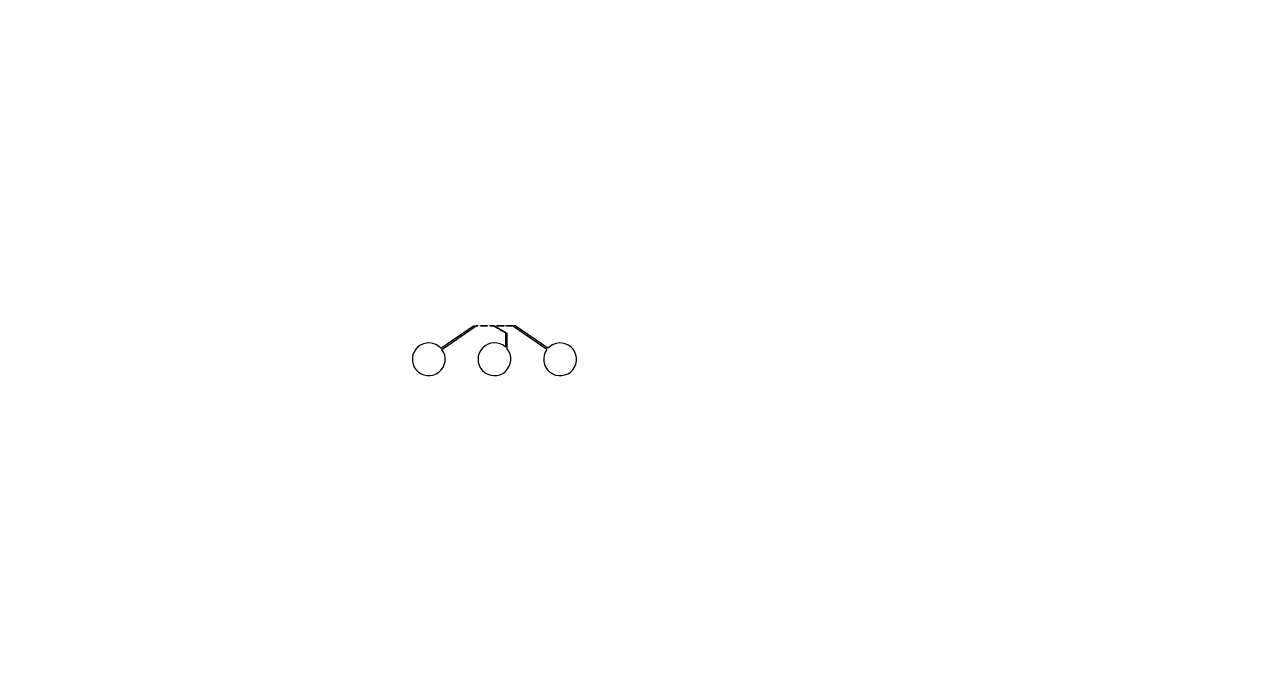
# Model space of a CAD drawing. Header units: inches. Extents: x 0 to 114300, y 0 to 114300.
# Drawn here: x 57150 to 71343, y 61437 to 68843 of the extents above; entities that cross this region are included whole.
import ezdxf

# ---------------------------------------------------------------- set-up
doc = ezdxf.new("R2010")
doc.units = ezdxf.units.IN
doc.header["$MEASUREMENT"] = 0

# ---------------------------------------------------------------- blocks, each defined once
blk = doc.blocks.new('*U86')
for p, q in [((-620, 145), (-242, 405)), ((-607, 129), (-210, 402)), ((-242, 405), (-207, 405)), ((-210, 402), (-207, 402)), ((-207, 402), (-207, 405)), ((130, 323), (131, 325)), ((130, 323), (130, 155)), ((131, 325), (144, 318)), ((144, 318), (144, 140)), ((207, 402), (207, 405)), ((242, 405), (207, 405)), ((210, 402), (207, 402)), ((607, 129), (210, 402)), ((620, 145), (242, 405))]:
    blk.add_line(p, q)
for points in [[(-203, 402), (-203, 405), (-206, 405), (-206, 402)], [(-199, 402), (-199, 405), (-202, 405), (-202, 402)], [(-195, 402), (-195, 405), (-198, 405), (-198, 402)], [(-191, 402), (-191, 405), (-194, 405), (-194, 402)], [(-187, 402), (-187, 405), (-190, 405), (-190, 402)], [(-183, 402), (-183, 405), (-186, 405), (-186, 402)], [(-179, 402), (-179, 405), (-182, 405), (-182, 402)], [(-175, 402), (-175, 405), (-178, 405), (-178, 402)], [(-171, 402), (-171, 405), (-174, 405), (-174, 402)], [(-167, 402), (-167, 405), (-170, 405), (-170, 402)], [(-163, 402), (-163, 405), (-166, 405), (-166, 402)], [(-159, 402), (-159, 405), (-162, 405), (-162, 402)], [(-155, 402), (-155, 405), (-158, 405), (-158, 402)], [(-151, 402), (-151, 405), (-154, 405), (-154, 402)], [(-147, 402), (-147, 405), (-150, 405), (-150, 402)], [(-143, 402), (-143, 405), (-146, 405), (-146, 402)], [(-139, 402), (-139, 405), (-142, 405), (-142, 402)], [(-135, 402), (-135, 405), (-138, 405), (-138, 402)], [(-131, 402), (-131, 405), (-134, 405), (-134, 402)], [(-127, 402), (-127, 405), (-130, 405), (-130, 402)], [(-123, 402), (-123, 405), (-126, 405), (-126, 402)], [(-119, 402), (-119, 405), (-122, 405), (-122, 402)], [(-115, 402), (-115, 405), (-118, 405), (-118, 402)], [(-111, 402), (-111, 405), (-114, 405), (-114, 402)], [(-107, 402), (-107, 405), (-110, 405), (-110, 402)], [(-103, 402), (-103, 405), (-106, 405), (-106, 402)], [(-99, 402), (-99, 405), (-102, 405), (-102, 402)], [(-95, 402), (-95, 405), (-98, 405), (-98, 402)], [(-91, 402), (-91, 405), (-94, 405), (-94, 402)], [(-87, 402), (-87, 405), (-90, 405), (-90, 402)], [(-83, 402), (-83, 405), (-86, 405), (-86, 402)], [(-79, 402), (-79, 405), (-82, 405), (-82, 402)], [(-75, 402), (-75, 405), (-78, 405), (-78, 402)], [(-71, 402), (-71, 405), (-74, 405), (-74, 402)], [(-67, 402), (-67, 405), (-70, 405), (-70, 402)], [(-63, 402), (-63, 405), (-66, 405), (-66, 402)], [(-59, 402), (-59, 405), (-62, 405), (-62, 402)], [(-55, 402), (-55, 405), (-58, 405), (-58, 402)], [(-51, 402), (-51, 405), (-54, 405), (-54, 402)], [(-47, 402), (-47, 405), (-50, 405), (-50, 402)], [(-43, 402), (-43, 405), (-46, 405), (-46, 402)], [(-39, 402), (-39, 405), (-42, 405), (-42, 402)], [(-35, 402), (-35, 405), (-38, 405), (-38, 402)], [(-31, 402), (-31, 405), (-34, 405), (-34, 402)], [(-27, 402), (-27, 405), (-30, 405), (-30, 402)], [(-23, 402), (-23, 405), (-26, 405), (-26, 402)], [(-19, 402), (-19, 405), (-22, 405), (-22, 402)], [(-15, 402), (-15, 405), (-18, 405), (-18, 402)], [(-11, 402), (-11, 405), (-14, 405), (-14, 402)], [(-7, 402), (-7, 405), (-10, 405), (-10, 402)], [(-3, 402), (-3, 405), (-6, 405), (-6, 402)], [(-1, 401), (-2, 399), (1, 397), (2, 400)], [(-1, 402), (-1, 405), (1, 405), (1, 402)], [(3, 399), (1, 397), (4, 395), (6, 398)], [(3, 402), (3, 405), (6, 405), (6, 402)], [(6, 397), (5, 395), (7, 393), (9, 396)], [(7, 402), (7, 405), (10, 405), (10, 402)], [(10, 395), (8, 393), (11, 391), (12, 394)], [(11, 402), (11, 405), (14, 405), (14, 402)], [(13, 393), (12, 391), (14, 389), (16, 392)], [(15, 402), (15, 405), (18, 405), (18, 402)], [(17, 391), (15, 389), (18, 387), (19, 390)], [(19, 402), (19, 405), (22, 405), (22, 402)], [(20, 389), (19, 387), (21, 385), (23, 388)], [(24, 387), (22, 385), (25, 383), (26, 386)], [(23, 402), (23, 405), (26, 405), (26, 402)], [(27, 385), (26, 383), (28, 381), (30, 384)], [(27, 402), (27, 405), (30, 405), (30, 402)], [(31, 383), (29, 381), (32, 379), (33, 382)], [(31, 402), (31, 405), (34, 405), (34, 402)], [(34, 381), (33, 379), (35, 377), (37, 380)], [(35, 402), (35, 405), (38, 405), (38, 402)], [(38, 379), (36, 377), (39, 375), (40, 378)], [(39, 402), (39, 405), (42, 405), (42, 402)], [(41, 377), (40, 375), (42, 373), (44, 376)], [(43, 402), (43, 405), (46, 405), (46, 402)], [(44, 375), (43, 373), (46, 371), (47, 374)], [(48, 373), (46, 371), (49, 369), (51, 372)], [(47, 402), (47, 405), (50, 405), (50, 402)], [(51, 371), (50, 369), (53, 367), (54, 370)], [(51, 402), (51, 405), (54, 405), (54, 402)], [(55, 369), (53, 367), (56, 365), (57, 368)], [(55, 402), (55, 405), (58, 405), (58, 402)], [(58, 367), (57, 365), (59, 363), (61, 366)], [(59, 402), (59, 405), (62, 405), (62, 402)], [(62, 365), (60, 363), (63, 361), (64, 364)], [(63, 402), (63, 405), (66, 405), (66, 402)], [(65, 363), (64, 361), (66, 359), (68, 362)], [(67, 402), (67, 405), (70, 405), (70, 402)], [(69, 361), (67, 359), (70, 357), (71, 360)], [(71, 402), (71, 405), (74, 405), (74, 402)], [(72, 359), (71, 357), (73, 355), (75, 358)], [(76, 357), (74, 355), (77, 353), (78, 356)], [(75, 402), (75, 405), (78, 405), (78, 402)], [(79, 355), (78, 353), (80, 351), (82, 354)], [(79, 402), (79, 405), (82, 405), (82, 402)], [(83, 353), (81, 351), (84, 349), (85, 352)], [(83, 402), (83, 405), (86, 405), (86, 402)], [(86, 351), (85, 349), (87, 347), (89, 350)], [(87, 402), (87, 405), (90, 405), (90, 402)], [(90, 349), (88, 347), (91, 345), (92, 348)], [(91, 402), (91, 405), (94, 405), (94, 402)], [(93, 347), (91, 345), (94, 343), (96, 346)], [(95, 402), (95, 405), (98, 405), (98, 402)], [(96, 345), (95, 343), (98, 341), (99, 344)], [(100, 343), (98, 341), (101, 339), (103, 342)], [(99, 402), (99, 405), (102, 405), (102, 402)], [(103, 341), (102, 339), (104, 337), (106, 340)], [(103, 402), (103, 405), (106, 405), (106, 402)], [(107, 339), (105, 337), (108, 335), (109, 338)], [(107, 402), (107, 405), (110, 405), (110, 402)], [(110, 337), (109, 335), (111, 333), (113, 336)], [(111, 402), (111, 405), (114, 405), (114, 402)], [(114, 335), (112, 333), (115, 331), (116, 334)], [(115, 402), (115, 405), (118, 405), (118, 402)], [(117, 333), (116, 331), (118, 329), (120, 332)], [(119, 402), (119, 405), (122, 405), (122, 402)], [(121, 331), (119, 329), (122, 327), (123, 330)], [(123, 402), (123, 405), (126, 405), (126, 402)], [(124, 329), (123, 327), (125, 325), (127, 328)], [(126, 402), (126, 405), (129, 405), (129, 402)], [(128, 327), (126, 325), (129, 323), (130, 326)], [(131, 402), (131, 405), (134, 405), (134, 402)], [(135, 402), (135, 405), (138, 405), (138, 402)], [(139, 402), (139, 405), (142, 405), (142, 402)], [(143, 402), (143, 405), (146, 405), (146, 402)], [(147, 402), (147, 405), (150, 405), (150, 402)], [(151, 402), (151, 405), (154, 405), (154, 402)], [(155, 402), (155, 405), (158, 405), (158, 402)], [(159, 402), (159, 405), (162, 405), (162, 402)], [(163, 402), (163, 405), (166, 405), (166, 402)], [(167, 402), (167, 405), (170, 405), (170, 402)], [(171, 402), (171, 405), (174, 405), (174, 402)], [(175, 402), (175, 405), (178, 405), (178, 402)], [(179, 402), (179, 405), (182, 405), (182, 402)], [(183, 402), (183, 405), (186, 405), (186, 402)], [(187, 402), (187, 405), (190, 405), (190, 402)], [(191, 402), (191, 405), (194, 405), (194, 402)], [(195, 402), (195, 405), (198, 405), (198, 402)], [(199, 402), (199, 405), (202, 405), (202, 402)], [(203, 402), (203, 405), (206, 405), (206, 402)]]:
    blk.add_lwpolyline(points, close=True)
for centre, start, end in [((-760, 16), 42.6079, 36.5501), ((0, 16), 46.9971, 40.6853), ((760, 16), 143.4499, 137.3921)]:
    blk.add_arc(centre, 190, start, end)
blk = doc.blocks.new('*U87')
at = {"color": 0, "linetype": 'ByBlock', "lineweight": -2, "transparency": 16777216}
blk.add_blockref('*U86', (30000, 0), dxfattribs=at)

msp = doc.modelspace()

# ---------------------------------------------------------------- hatches: boundary and pattern name
h = msp.add_hatch()
h.set_pattern_fill('ANSI31', color=256, scale=100)
h.set_pattern_definition([(45, (-3636.992, -6350), (-8.8388348, 8.8388348), [])])
h.paths.add_polyline_path([(114300, 0), (0, 0), (0, 114300), (114300, 114300)])
edge = h.paths.add_edge_path(flags=16)
edge.add_arc((57150, 57150), 50800, 288.3584, 529.7953, ccw=False)
edge.add_line((73150, 8935), (41150, 8935))
edge.add_arc((57150, 57150), 50800, 190.2047, 251.6416, ccw=False)
edge.add_arc((57150, 57150), 50800, 169.7953, 190.2047, ccw=False)

# ---------------------------------------------------------------- block references
msp.add_blockref('*U87', (32590, 64947))

doc.saveas('drawing.dxf')
